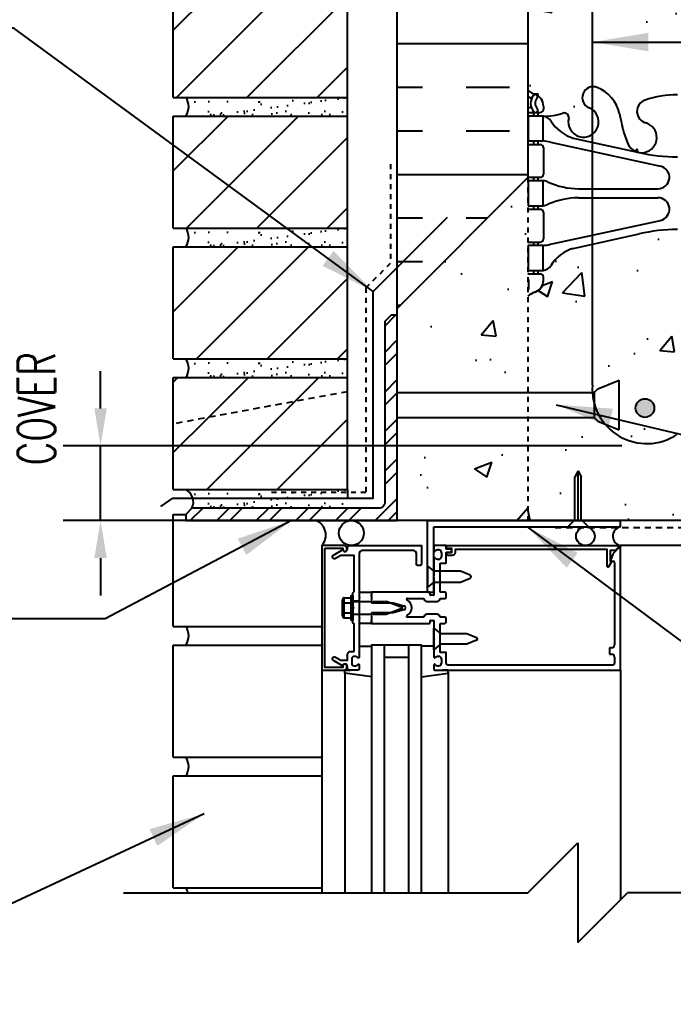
# Model space of a CAD drawing. Header units: inches. Extents: x -48.3 to 42.3, y 74.3 to 149.9.
# Drawn here: x 5.21 to 18.33, y 118.38 to 138.27 of the extents above; entities that cross this region are included whole.
import ezdxf

# ---------------------------------------------------------------- set-up
doc = ezdxf.new("R2010")
doc.units = ezdxf.units.IN
doc.header["$LTSCALE"] = 0.5
doc.header["$MEASUREMENT"] = 0
doc.linetypes.add('DASHED2', pattern=[0.375, 0.25, -0.125])
doc.linetypes.add('HIDDEN2', pattern=[0.1875, 0.125, -0.0625])
for name, color, linetype in [('HATCH', 12, 'Continuous'), ('Hidden2', 12, 'HIDDEN2'), ('LINE18', 9, 'Continuous'), ('line25', 2, 'Continuous'), ('LINE50', 5, 'Continuous'), ('LINE65', 3, 'Continuous'), ('LINE9', 9, 'Continuous'), ('TEXT', 4, 'Continuous'), ('Web_Edge', 9, 'Continuous')]:
    doc.layers.add(name, color=color, linetype=linetype)
doc.styles.add('DIM', font='romans.shx', dxfattribs={"width": 0.7})
doc.dimstyles.new('ext_12', dxfattribs={"dimscale": 12, "dimtxt": 0.09375, "dimasz": 0.09375, "dimexe": 0.09375, "dimexo": 0.0625, "dimgap": 0.0625, "dimtad": 1, "dimdec": 1, "dimzin": 2, "dimdsep": 46, "dimlunit": 4, "dimtxsty": 'DIM', "dimcen": 0.09, "dimdle": 0.09375, "dimclrt": 4, "dimadec": 0, "dimazin": 0, "dimtfac": 1, "dimtdec": 1, "dimtmove": 1, "dimatfit": 3, "dimfxl": 1, "dimfrac": 2, "dimtolj": 1, "dimtzin": 0, "dimarcsym": 0})
doc.dimstyles.new('ext_8', dxfattribs={"dimscale": 8, "dimtxt": 0.09375, "dimasz": 0.09375, "dimexe": 0.09375, "dimexo": 0.0625, "dimgap": 0.0625, "dimtad": 1, "dimdec": 6, "dimzin": 3, "dimdsep": 46, "dimlunit": 4, "dimtxsty": 'DIM', "dimcen": 0.09, "dimdle": 0.09375, "dimclrt": 4, "dimadec": 0, "dimazin": 0, "dimtfac": 1, "dimtdec": 6, "dimtmove": 2, "dimatfit": 3, "dimfxl": 1, "dimfrac": 2, "dimtolj": 1, "dimtzin": 0, "dimarcsym": 0})
pattern_1 = [(45, (-108.4953, -49.4303), (-0.707107, 0.707107), [])]

# ---------------------------------------------------------------- blocks, each defined once
blk = doc.blocks.new('*D1')
at = {"layer": 'Defpoints', "color": 0, "transparency": 16777216}
for p in [(6.83, 129.72), (17.802, 129.72), (15.416, 128.215)]:
    blk.add_point(p, dxfattribs=at)
at = {"layer": 'TEXT', "color": 0, "lineweight": -2, "transparency": 16777216}
for p, q in [((6.83, 130.47), (6.83, 131.22)), ((17.302, 129.72), (6.08, 129.72)), ((6.83, 128.215), (6.83, 129.72)), ((14.916, 128.215), (6.08, 128.215)), ((6.83, 127.465), (6.83, 126.715))]:
    blk.add_line(p, q, dxfattribs=at)
at = {"layer": 'TEXT', "color": 0, "transparency": 16777216}
for points in [[(6.705, 130.47), (6.955, 130.47), (6.83, 129.72)], [(6.705, 127.465), (6.955, 127.465), (6.83, 128.215)]]:
    blk.add_solid(points, dxfattribs=at)
at = {"layer": 'TEXT', "color": 4, "transparency": 16777216, "insert": (4.291, 130.465), "char_height": 0.75, "attachment_point": 5, "rotation": 90, "style": 'DIM'}
blk.add_mtext('\\A1;1 1/2" \\P (38mm)MIN. \\PCOVER', dxfattribs=at)

msp = doc.modelspace()

# ---------------------------------------------------------------- hatches: boundary and pattern name
at = {"layer": 'HATCH'}
h = msp.add_hatch(dxfattribs=at)
h.set_pattern_fill('AR-CONC', color=256, scale=0.5)
h.paths.add_polyline_path([(21.4161015, 147.9446424), (17.4161015, 147.9446424), (16.4161015, 148.9446424), (16.4161015, 146.9446424), (15.4161015, 147.9446424), (15.4161015, 145.1632784, 0.0824145898), (15.5594384, 145.084172, -0.3178372452), (15.7261051, 144.8484697), (15.7261051, 144.7809697, -0.4142135624), (15.6636051, 144.7184697), (15.6161051, 144.7184697), (15.6161051, 144.6484697), (15.7211051, 144.6484697, -0.1889729321), (15.8769742, 144.5536252, 0.1963228336), (16.3261051, 144.2073655), (17.6479607, 143.9168699, 0.0577946906), (18.4161015, 143.8277834, 0.0577946906), (19.1842423, 143.9168699), (20.5060978, 144.2073655, 0.1963228336), (20.9552288, 144.5536252, -0.1889729321), (21.1110978, 144.6484697), (21.2160978, 144.6484697), (21.2160978, 144.7184697), (21.1685978, 144.7184697, -0.4142135624), (21.1060978, 144.7809697), (21.1060978, 144.8484697, -0.3178372452), (21.2727645, 145.084172, 0.0824145898), (21.4161015, 145.1632784)])
h.paths.add_polyline_path([(21.4161015, 138.9446424), (21.4161015, 141.033661, 0.0643975703), (21.3060978, 141.0996205), (21.2160978, 141.0996205), (21.2160978, 141.1413465, -0.2490694202), (21.1060978, 141.3484697), (21.1060978, 141.4159697, -0.4142135624), (21.1685978, 141.4784697), (21.2160978, 141.4784697), (21.2160978, 141.5484697), (21.1110978, 141.5484697, 0.1004604156), (20.7173994, 141.4913069, -0.6014354321), (20.5978959, 141.5961903, 2.1820948247), (20.1878158, 141.3832808, -1), (20.0243872, 140.9747578, -0.2443795114), (19.5759793, 141.4955147, 0.0531565226), (19.4101399, 142.1095963, 0.2232530871), (19.2098121, 142.2744502), (19.1901937, 142.2787616, 0.9554715931), (19.0519098, 141.6852916, -0.7355925422), (19.0646946, 141.227245, -0.0827551475), (18.4161015, 141.119156, -0.0827551475), (17.7675083, 141.227245, -0.7355925422), (17.7802932, 141.6852916, 0.9554715931), (17.6420092, 142.2787616), (17.6223909, 142.2744502, 0.2232530871), (17.4220631, 142.1095963, 0.0531565226), (17.2562236, 141.4955147, -0.2443795114), (16.8078158, 140.9747578, -1), (16.6443872, 141.3832808, 2.1820948247), (16.234307, 141.5961903, -0.6014354321), (16.1148036, 141.4913069, 0.1004604156), (15.7211051, 141.5484697), (15.6161051, 141.5484697), (15.6161051, 141.4784697), (15.6636051, 141.4784697, -0.4142135624), (15.7261051, 141.4159697), (15.7261051, 141.3484697, -0.2490694202), (15.6161051, 141.1413465), (15.6161051, 141.0996205), (15.5261051, 141.0996205, 0.0643975703), (15.4161015, 141.033661), (15.4161015, 138.9446424), (15.4161015, 136.8556239, 0.0643975703), (15.5261051, 136.7896644), (15.6161051, 136.7896644), (15.6161051, 136.7479383, -0.2490694202), (15.7261051, 136.5408152), (15.7261051, 136.4733152, -0.4142135624), (15.6636051, 136.4108152), (15.6161051, 136.4108152), (15.6161051, 136.3408152), (15.7211051, 136.3408152, 0.1004604156), (16.1148036, 136.3979779, -0.6014354321), (16.234307, 136.2930946, 2.1820948247), (16.6443872, 136.506004, -1), (16.8078158, 136.9145271, -0.2443795114), (17.2562236, 136.3937702, 0.0531565226), (17.4220631, 135.7796886, 0.2232530871), (17.6223909, 135.6148347), (17.6420092, 135.6105233, 0.9554715931), (17.7802932, 136.2039933, -0.7355925422), (17.7675083, 136.6620398, -0.0827551475), (18.4161015, 136.7701289, -0.0827551475), (19.0646946, 136.6620398, -0.7355925422), (19.0519098, 136.2039933, 0.9554715931), (19.1901937, 135.6105233), (19.2098121, 135.6148347, 0.2232530871), (19.4101399, 135.7796886, 0.0531565226), (19.5759793, 136.3937702, -0.2443795114), (20.0243872, 136.9145271, -1), (20.1878158, 136.506004, 2.1820948247), (20.5978959, 136.2930946, -0.6014354321), (20.7173994, 136.3979779, 0.1004604156), (21.1110978, 136.3408152), (21.2160978, 136.3408152), (21.2160978, 136.4108152), (21.1685978, 136.4108152, -0.4142135624), (21.1060978, 136.4733152), (21.1060978, 136.5408152, -0.2490694202), (21.2160978, 136.7479383), (21.2160978, 136.7896644), (21.3060978, 136.7896644, 0.0643975703), (21.4161015, 136.8556239)])
h.paths.add_polyline_path([(21.4161015, 132.7260064, 0.0824145898), (21.2727645, 132.8051129, -0.3178372452), (21.1060978, 133.0408152), (21.1060978, 133.1083152, -0.4142135624), (21.1685978, 133.1708152), (21.2160978, 133.1708152), (21.2160978, 133.2408152), (21.1110978, 133.2408152, -0.1889729321), (20.9552288, 133.3356597, 0.1963228336), (20.5060978, 133.6819194), (19.1842423, 133.972415, 0.0577946906), (18.4161015, 134.0615014, 0.0577946906), (17.6479607, 133.972415), (16.3261051, 133.6819194, 0.1963228336), (15.8769742, 133.3356597, -0.1889729321), (15.7211051, 133.2408152), (15.6161051, 133.2408152), (15.6161051, 133.1708152), (15.6636051, 133.1708152, -0.4142135624), (15.7261051, 133.1083152), (15.7261051, 133.0408152, -0.3178372452), (15.5594384, 132.8051129, 0.0824145898), (15.4161015, 132.7260064), (15.4161015, 130.7863182), (16.7443334, 130.7863182), (16.8175567, 130.8595415), (17.2443334, 131.0363182), (17.2443334, 130.0363182), (16.8175567, 130.2130949), (16.7443334, 130.2863182), (15.4161015, 130.2863182), (15.4161015, 128.2148277), (16.3599563, 128.2148277), (16.3599563, 129.095319), (16.4224563, 129.2148277), (16.4849563, 129.095319), (16.4849563, 128.2148277), (17.275865, 128.2148277), (21.4161015, 128.2148277)])
h.paths.add_polyline_path([(20.9161015, 109.1041101), (21.0161015, 109.1041101), (21.0161015, 109.1341101, -0.4142135624), (21.0661015, 109.1841101), (21.1921884, 109.1841101), (21.2411015, 109.3341101, -0.6), (21.3411015, 109.3341101), (21.4161015, 109.1041101), (21.4161015, 109.8328432), (15.4161015, 109.8328432), (15.4161015, 109.1041101), (15.4911015, 109.3341101, -0.6), (15.5911015, 109.3341101), (15.6400145, 109.1841101), (15.7661015, 109.1841101, -0.4142135624), (15.8161015, 109.1341101), (15.8161015, 109.1041101), (15.9161015, 109.1041101), (15.9161015, 108.1760228), (18.3058095, 107.7493768, -0.321519557), (19.5188269, 106.490243, 0.0494191112), (19.5578124, 106.8827011, -0.3253062267), (20.0243872, 107.624867, -1), (20.1878158, 107.216344, 2.1272927511), (20.6004014, 106.9918533, -0.3113104134), (20.6569609, 107.1219972, 0.2589583705), (20.9161015, 107.5887956)])
h.paths.add_polyline_path([(23.4161015, 109.3328432), (22.1036015, 109.3328432), (22.1036015, 109.8328432), (21.4161015, 109.8328432), (21.4161015, 99.8328432), (21.9161015, 99.8328432), (23.4161015, 107.7614147)])
h.paths.add_polyline_path([(33.4627027, 108.8328432), (33.4627027, 109.8328432), (24.0411015, 109.8328432), (24.0411015, 105.8322339), (33.4627027, 105.8328432), (33.4627027, 106.8328432), (34.4627027, 107.8328432), (32.4627027, 107.8328432)])
h.paths.add_polyline_path([(18.3058095, 107.7493768), (15.9161015, 108.1760228), (15.9161015, 107.5887956, 0.2589583705), (16.175242, 107.1219972, -0.3113104134), (16.2318015, 106.9918533, 2.1272927511), (16.6443872, 107.216344, -1), (16.8078158, 107.624867, -0.3253062267), (17.2743905, 106.8827011, 0.1048804382), (17.4467863, 106.0708897, 1.4229132431), (17.7802932, 106.5379745, -0.7355925422), (17.7675083, 106.996021, -0.0827551475), (18.4161015, 107.1041101, -0.0827551475), (19.0646946, 106.996021, -0.7355925422), (19.0519098, 106.5379745, 1.4229132431), (19.3854166, 106.0708897, 0.0551753478), (19.5188269, 106.490243, 0.321519557)])
h.paths.add_polyline_path([(15.4161015, 107.7041101), (15.4161015, 108.2652902), (13.4161015, 108.6223598), (13.4161015, 107.7614147), (14.9161015, 99.8328432), (15.4161015, 99.8328432)])
h.paths.add_polyline_path([(12.2911015, 108.8232115), (11.2987702, 109.0003771, 0.8731750859), (10.5615828, 107.1349025), (12.2911015, 106.6714793)], flags=17)
h.paths.add_polyline_path([(12.2911015, 109.8328432), (10.2911015, 109.8328432), (8.2911015, 109.8328432), (8.2911015, 105.7624137), (8.2911015, 104.8328432, 0.0500646714), (8.3908596, 103.8390476), (12.2911015, 103.9673624), (12.2911015, 106.6714793), (10.5615828, 107.1349025, -0.8731750859), (11.2987702, 109.0003771), (12.2911015, 108.8232115)])
h.paths.add_polyline_path([(17.9129196, 105.5865717, -0.0530942443), (17.4623785, 105.7417155), (16.4500553, 106.2154828, 0.5490706968), (15.9161015, 105.8758378), (15.9161015, 105.3491101, 0.4142135624), (16.5411015, 104.7241101), (17.9261015, 104.7241101, 0.4135815905), (18.3011006, 105.0983008, 0.350118523)])
h.paths.add_polyline_path([(18.3011006, 104.1699194, 0.4135815912), (17.9261015, 104.5441101), (16.5411015, 104.5441101, 0.4142135624), (15.9161015, 103.9191101), (15.9161015, 103.3923824, 0.5490706968), (16.4500553, 103.0527375), (17.4623785, 103.5265047, -0.0530942443), (17.9129196, 103.6816486, 0.1829837551), (18.207655, 103.8779278, 0.1570718048)])
h.paths.add_polyline_path([(19.5344781, 104.5441101), (18.9061015, 104.5441101, 0.4135815919), (18.5311023, 104.1699194, 0.350118522), (18.9192833, 103.6816486, -0.0530942443), (19.3698244, 103.5265047), (19.5344781, 103.4494468)])
h.paths.add_polyline_path([(20.2911015, 104.5441101), (19.5344781, 104.5441101), (19.5344781, 103.4494468), (20.3821476, 103.0527375, 0.5490706968), (20.9161015, 103.3923824), (20.9161015, 103.9191101, 0.4142135624)])
h.paths.add_polyline_path([(20.9161015, 105.3491101), (20.9161015, 105.8758378, 0.5490706968), (20.3821476, 106.2154828), (19.5344781, 105.8187734), (19.5344781, 104.7241101), (20.2911015, 104.7241101, 0.4142135624)])
h.paths.add_polyline_path([(19.5344781, 105.8187734), (19.3698244, 105.7417155, -0.0530942443), (18.9192833, 105.5865717, 0.3501185225), (18.5311023, 105.0983008, 0.4135815912), (18.9061015, 104.7241101), (19.5344781, 104.7241101)])
h.paths.add_polyline_path([(18.4161015, 103.5398982, 0.1098692817), (17.4623785, 103.3277678), (16.204163, 102.7389229, 0.2910966595), (15.9161015, 102.286063), (15.9161015, 101.1451932), (16.0361015, 100.9451932), (16.0361015, 100.8328432), (16.0361015, 100.7204932), (15.9161015, 100.5204932), (15.9161015, 99.3796235, 0.2910966595), (16.204163, 98.9267636), (17.4623785, 98.3379187, 0.1098692817), (18.4161015, 98.1257883, 0.1098692817), (19.3698244, 98.3379187), (20.6280399, 98.9267636, 0.2910966595), (20.9161015, 99.3796235), (20.9161015, 100.5204932), (20.7961015, 100.7204932), (20.7961015, 100.8328432), (20.7961015, 100.9451932), (20.9161015, 101.1451932), (20.9161015, 102.286063, 0.2910966595), (20.6280399, 102.7389229), (19.3698244, 103.3277678, 0.0933692721), (18.5629761, 103.5350993, 0.0163324644)])
h.paths.add_polyline_path([(17.9129196, 97.9840379, -0.0530942443), (17.4623785, 98.1391818), (16.4500553, 98.612949, 0.5490706968), (15.9161015, 98.2733041), (15.9161015, 97.7465764, 0.4142135624), (16.5411015, 97.1215764), (17.9261015, 97.1215764, 0.4135815908), (18.3011006, 97.495767, 0.3501185227)])
h.paths.add_polyline_path([(18.3011006, 96.5673857, 0.4135815904), (17.9261015, 96.9415764), (16.5411015, 96.9415764, 0.4142135624), (15.9161015, 96.3165764), (15.9161015, 95.7898486, 0.5490706968), (16.4500553, 95.4502037), (17.4623785, 95.923971, -0.0530942443), (17.9129196, 96.0791148, 0.3501185231)])
h.paths.add_polyline_path([(20.2911015, 96.9415764), (18.9061015, 96.9415764, 0.4135815891), (18.5311023, 96.5673857, 0.350118524), (18.9192833, 96.0791148, -0.0530942443), (19.3698244, 95.923971), (20.3821476, 95.4502037, 0.5490706968), (20.9161015, 95.7898486), (20.9161015, 96.3165764, 0.4142135624)])
h.paths.add_polyline_path([(20.9161015, 97.7465764), (20.9161015, 98.2733041, 0.5490706968), (20.3821476, 98.612949), (19.3698244, 98.1391818, -0.0530942443), (18.9192833, 97.9840379, 0.3501185232), (18.5311023, 97.495767, 0.4135815902), (18.9061015, 97.1215764), (20.2911015, 97.1215764, 0.4142135624)])
h.paths.add_polyline_path([(20.9161015, 94.0768908, 0.2589583705), (20.6569609, 94.5436893, -0.3113104134), (20.6004014, 94.6738332, 2.1272927511), (20.1878158, 94.4493425, -1), (20.0243872, 94.0408195, -0.3253062267), (19.5578124, 94.7829854, 0.1048804382), (19.3854166, 95.5947968, 1.4229132431), (19.0519098, 95.127712, -0.7355925422), (19.0646946, 94.6696654, -0.0827551475), (18.4161015, 94.5615764, -0.0827551475), (17.7675083, 94.6696654, -0.7355925422), (17.7802932, 95.127712, 1.4229132431), (17.4467863, 95.5947968, 0.1048804382), (17.2743905, 94.7829854, -0.3253062267), (16.8078158, 94.0408195, -1), (16.6443872, 94.4493425, 2.1272927511), (16.2318015, 94.6738332, -0.3113104134), (16.175242, 94.5436893, 0.2589583705), (15.9161015, 94.0768908), (15.9161015, 92.5615764), (15.8161015, 92.5615764), (15.8161015, 92.5315764, -0.4142135624), (15.7661015, 92.4815764), (15.6400145, 92.4815764), (15.5911015, 92.3315764, -0.6), (15.4911015, 92.3315764), (15.4161015, 92.5615764), (15.4161015, 89.7438247, 0.0643975703), (15.5261051, 89.6778652), (15.6161051, 89.6778652), (15.6161051, 89.6361391, -0.2490694202), (15.7261051, 89.429016), (15.7261051, 89.361516, -0.4142135624), (15.6636051, 89.299016), (15.6161051, 89.299016), (15.6161051, 89.229016), (15.7211051, 89.229016, 0.1004604156), (16.1148036, 89.2861787, -0.6014354321), (16.234307, 89.1812954, 2.1820948247), (16.6443872, 89.3942048, -1), (16.8078158, 89.8027279, -0.2443795114), (17.2562236, 89.281971, 0.0531565226), (17.4220631, 88.6678894, 0.2232530871), (17.6223909, 88.5030355), (17.6420092, 88.4987241, 0.9554715931), (17.7802932, 89.0921941, -0.7355925422), (17.7675083, 89.5502406, -0.0827551475), (18.4161015, 89.6583297, -0.0827551475), (19.0646946, 89.5502406, -0.7355925422), (19.0519098, 89.0921941, 0.9554715931), (19.1901937, 88.4987241), (19.2098121, 88.5030355, 0.2232530871), (19.4101399, 88.6678894, 0.0531565226), (19.5759793, 89.281971, -0.2443795114), (20.0243872, 89.8027279, -1), (20.1878158, 89.3942048, 2.1820948247), (20.5978959, 89.1812954, -0.6014354323), (20.7173994, 89.2861787, 0.1004604156), (21.1110978, 89.229016), (21.2160978, 89.229016), (21.2160978, 89.299016), (21.1685978, 89.299016, -0.4142135624), (21.1060978, 89.361516), (21.1060978, 89.429016, -0.2490694202), (21.2160978, 89.6361391), (21.2160978, 89.6778652), (21.3060978, 89.6778652, 0.0643975703), (21.4161015, 89.7438247), (21.4161015, 92.5615764), (21.3411015, 92.3315764, -0.6), (21.2411015, 92.3315764), (21.1921884, 92.4815764), (21.0661015, 92.4815764, -0.4142135624), (21.0161015, 92.5315764), (21.0161015, 92.5615764), (20.9161015, 92.5615764)])
h.paths.add_polyline_path([(20.5060978, 86.5701202), (19.1842423, 86.8606158, 0.0577946906), (18.4161015, 86.9497023, 0.0577946906), (17.6479607, 86.8606158), (16.3261051, 86.5701202, 0.1963228336), (15.8769742, 86.2238605, -0.1889729321), (15.7211051, 86.129016), (15.6161051, 86.129016), (15.6161051, 86.059016), (15.6636051, 86.059016, -0.4142135624), (15.7261051, 85.996516), (15.7261051, 85.929016, -0.3178372452), (15.5594384, 85.6933137, 0.0824145898), (15.4161015, 85.6142073), (15.4161015, 84.0877083), (17.4473515, 84.0877083), (18.4473515, 83.0877083), (18.4473515, 85.0877083), (19.4473515, 84.0877083), (21.4161015, 84.0877083), (21.4161015, 85.6142073, 0.0824145898), (21.2727645, 85.6933137, -0.3178372452), (21.1060978, 85.929016), (21.1060978, 85.996516, -0.4142135624), (21.1685978, 86.059016), (21.2160978, 86.059016), (21.2160978, 86.129016), (21.1110978, 86.129016, -0.1889729321), (20.9552288, 86.2238605, 0.1963228336)])
h = msp.add_hatch(dxfattribs=at)
h.set_pattern_fill('INSUL', color=256, scale=7, style=0)
h.set_pattern_definition([(0, (-2686.079, -308.4563), (0, 2.625), []), (0, (-2686.079, -307.5813), (0, 2.625), [0.875, -0.875]), (0, (-2686.079, -306.7063), (0, 2.625), [0.875, -0.875])])
h.paths.add_polyline_path([(24.0411015, 138.9446424), (23.6036015, 138.9446424), (23.6036015, 139.4446424), (22.1036015, 139.4446424), (22.1036015, 138.9446424), (21.6661015, 138.9446424), (21.4161015, 138.9446424), (21.4161015, 128.2148277), (24.0411015, 128.2148277)])
h.paths.add_polyline_path([(12.7911015, 132.4738182), (15.4161015, 135.1038218), (15.4161015, 138.9446424), (14.7286015, 138.9446424), (14.7286015, 139.4446424), (13.2286015, 139.4446424), (13.2286015, 138.9446424), (12.7911015, 138.9446424)])
h = msp.add_hatch(dxfattribs=at)
h.set_pattern_fill('ANSI31', color=256, scale=8, style=0)
h.set_pattern_definition(pattern_1)
h.paths.add_polyline_path([(11.7911015, 136.7148277), (11.7911015, 138.9648277), (8.2911015, 138.9648277), (8.2911015, 136.7148277)])
h = msp.add_hatch(dxfattribs=at)
h.set_pattern_fill('AR-SAND', color=256, scale=0.25, style=0)
h.set_pattern_definition([(37.5, (-108.4953, -44.1803), (-0.01574834, 0.48170594), [0, -0.38, 0, -0.425, 0, -0.40625]), (7.5, (-108.4953, -44.1803), (0.4424442, 0.7055365), [0, -0.205, 0, -0.3425, 0, -0.13125]), (327.5, (-108.8028, -44.1803), (0.7785355, 0.0014148), [0, -0.125, 0, -0.45, 0, -0.5875]), (317.5, (-108.8028, -44.1803), (0.7515317, 0.2194189), [0, -0.0625, 0, -0.295, 0, -0.3375])])
h.paths.add_polyline_path([(11.7911015, 136.7148277), (8.5411015, 136.7148277, -0.3182332765), (8.5411015, 136.3398277), (11.7911015, 136.3398277)])
h = msp.add_hatch(dxfattribs=at)
h.set_pattern_fill('ANSI31', color=256, scale=8, style=0)
h.set_pattern_definition(pattern_1)
h.paths.add_polyline_path([(11.7911015, 134.0898277), (11.7911015, 136.3398277), (8.2911015, 136.3398277), (8.2911015, 134.0898277)])
h = msp.add_hatch(dxfattribs=at)
h.set_pattern_fill('AR-CONC', color=256, scale=0.5)
h.paths.add_polyline_path([(15.4161015, 135.1038218), (12.7911015, 132.4738182), (12.7911015, 130.7863182), (15.4161015, 130.7863182)])
h.paths.add_polyline_path([(15.4161015, 130.2863182), (12.7911015, 130.2863182), (12.7911015, 128.2148277), (15.4161015, 128.2148277)])
h = msp.add_hatch(dxfattribs=at)
h.set_pattern_fill('AR-SAND', color=256, scale=0.25, style=0)
h.set_pattern_definition([(37.5, (-108.4953, -46.8053), (-0.01574834, 0.48170594), [0, -0.38, 0, -0.425, 0, -0.40625]), (7.5, (-108.4953, -46.8053), (0.4424442, 0.7055365), [0, -0.205, 0, -0.3425, 0, -0.13125]), (327.5, (-108.8028, -46.8053), (0.7785355, 0.0014148), [0, -0.125, 0, -0.45, 0, -0.5875]), (317.5, (-108.8028, -46.8053), (0.7515317, 0.2194189), [0, -0.0625, 0, -0.295, 0, -0.3375])])
h.paths.add_polyline_path([(11.7911015, 134.0898277), (8.5411015, 134.0898277, -0.3182332765), (8.5411015, 133.7148277), (11.7911015, 133.7148277)])
h = msp.add_hatch(dxfattribs=at)
h.set_pattern_fill('ANSI31', color=256, scale=8, style=0)
h.set_pattern_definition(pattern_1)
h.paths.add_polyline_path([(8.2911015, 131.4648277), (11.7911015, 131.4648277), (11.7911015, 133.7148277), (8.2911015, 133.7148277)])
h = msp.add_hatch(dxfattribs=at)
h.set_pattern_fill('ANSI32', color=256, scale=1.5, style=0)
h.set_pattern_definition([(45, (98.1506, -26.2187), (-0.3977476, 0.3977476), []), (45, (98.41576, -26.2187), (-0.3977476, 0.3977476), [])])
h.paths.add_polyline_path([(12.7911015, 132.3398277), (12.6661015, 132.3398277), (12.5411015, 132.2148277), (12.5411015, 128.5898277, -0.4142135624), (12.4161015, 128.4648277), (8.6661015, 128.4648277), (8.5411015, 128.3398277), (8.5411015, 128.2148277), (12.7911015, 128.2148277)])
h = msp.add_hatch(dxfattribs=at)
h.set_pattern_fill('AR-SAND', color=256, scale=0.25, style=0)
h.set_pattern_definition([(37.5, (-108.4953, -49.4303), (-0.01574834, 0.48170594), [0, -0.38, 0, -0.425, 0, -0.40625]), (7.5, (-108.4953, -49.4303), (0.4424442, 0.7055365), [0, -0.205, 0, -0.3425, 0, -0.13125]), (327.5, (-108.8028, -49.4303), (0.7785355, 0.0014148), [0, -0.125, 0, -0.45, 0, -0.5875]), (317.5, (-108.8028, -49.4303), (0.7515317, 0.2194189), [0, -0.0625, 0, -0.295, 0, -0.3375])])
h.paths.add_polyline_path([(11.7911015, 131.0898277), (11.7911015, 131.4648277), (8.5411015, 131.4648277, -0.3182332765), (8.5411015, 131.0898277)])
h = msp.add_hatch(dxfattribs=at)
h.set_pattern_fill('ANSI31', color=256, scale=8, style=0)
h.set_pattern_definition(pattern_1)
h.paths.add_polyline_path([(8.2911015, 130.1576708), (11.7911015, 130.8054622), (11.7911015, 131.0898277), (8.2911015, 131.0898277)])
h = msp.add_hatch(dxfattribs=at)
h.set_pattern_fill('ANSI31', color=256, scale=8, style=0)
h.set_pattern_definition(pattern_1)
h.paths.add_polyline_path([(8.2911015, 130.1576708), (8.2911015, 128.8398277), (11.7911015, 128.8398277), (11.7911015, 130.8054622)])
h = msp.add_hatch(dxfattribs=at)
h.set_pattern_fill('AR-SAND', color=256, scale=0.25, style=0)
h.set_pattern_definition([(37.5, (-108.4953, -52.0553), (-0.01574834, 0.48170594), [0, -0.38, 0, -0.425, 0, -0.40625]), (7.5, (-108.4953, -52.0553), (0.4424442, 0.7055365), [0, -0.205, 0, -0.3425, 0, -0.13125]), (327.5, (-108.8028, -52.0553), (0.7785355, 0.0014148), [0, -0.125, 0, -0.45, 0, -0.5875]), (317.5, (-108.8028, -52.0553), (0.7515317, 0.2194189), [0, -0.0625, 0, -0.295, 0, -0.3375])])
h.paths.add_polyline_path([(11.7911015, 128.8398277), (8.5411015, 128.8398277, -0.3182332765), (8.5411015, 128.4648277), (11.7911015, 128.4648277)])
at = {"layer": 'LINE65'}
msp.add_hatch(color=256, dxfattribs=at).paths.add_polyline_path([(17.9527927, 130.4765136, 1), (17.5777927, 130.4765136, 1)])

# ---------------------------------------------------------------- linework, layer by layer
at = {"layer": 'HATCH', "linetype": 'HIDDEN2'}
msp.add_line((15.4161015, 135.1038218), (15.4161015, 128.2148277), dxfattribs=at)
at = {"layer": 'HATCH'}
for p, q in [((16.4224563, 128.2148277), (16.4224563, 129.2148277)), ((12.525865, 125.7148277), (12.525865, 120.7425855)), ((13.025865, 120.7425855), (13.025865, 125.7148277)), ((12.0261101, 125.694442), (12.2761101, 125.694442)), ((13.52562, 125.694442), (13.27562, 125.694442)), ((13.025865, 125.4648277), (12.525865, 125.4648277)), ((11.275865, 125.2148277), (11.275865, 120.7425855)), ((11.7361101, 125.154442), (11.7361101, 125.214442)), ((11.7361101, 125.214442), (11.851741, 125.214442)), ((11.7361101, 125.1718073), (11.7361101, 120.7425855)), ((12.2761101, 125.0779066), (11.7361101, 125.154442)), ((13.27562, 125.0779066), (13.81562, 125.154442)), ((13.81562, 125.154442), (13.81562, 125.214442)), ((13.81562, 125.1718073), (13.81562, 120.7425855)), ((17.275865, 125.2148277), (17.275865, 120.602349))]:
    msp.add_line(p, q, dxfattribs=at)
at = {"layer": 'HATCH', "color": 6, "linetype": 'DASHED2'}
msp.add_lwpolyline([(24.1852476, 134.0880902), (24.1852476, 128.0695527), (15.8899104, 128.0695527)], dxfattribs=at)
at = {"layer": 'HATCH'}
for centre, radius in [((11.8689572, 127.9648277), 0.25), ((16.569365, 127.9025955), 0.1872321)]:
    msp.add_circle(centre, radius, dxfattribs=at)
for centre, radius, start, end in [((11.0378847, 127.9249573), 0.317473, 318.55645567, 65.93104434), ((17.3139958, 127.9050123), 0.1934442, 107.17760034, 258.63169701), ((8.2763406, 125.9023277), 0.3244296, 324.69439705, 35.30560295), ((8.2763406, 123.2773277), 0.3244296, 324.69439705, 35.30560295), ((8.2763406, 120.6523277), 0.3244296, 16.15307667, 35.30560295)]:
    msp.add_arc(centre, radius, start, end, dxfattribs=at)
at = {"layer": 'Hidden2'}
for p, q in [((12.6552656, 135.3744715), (12.6552656, 133.3860248)), ((12.1612259, 132.8919851), (12.6552656, 133.3860248)), ((12.1612259, 132.8919851), (12.1612259, 128.7778327)), ((12.1612259, 128.7778327), (10.1612259, 128.7778327))]:
    msp.add_line(p, q, dxfattribs=at)
at = {"layer": 'LINE18'}
for p, q in [((16.8175567, 130.8595415), (17.2443334, 131.0363182)), ((17.2443334, 130.0363182), (17.2443334, 131.0363182)), ((17.2443334, 131.0363182), (17.2443334, 131.0363182)), ((12.7911015, 130.7863182), (16.7443334, 130.7863182)), ((16.7443334, 130.7863182), (16.8175567, 130.8595415)), ((16.7443334, 130.7863182), (16.7443334, 130.2863182)), ((12.7911015, 130.2863182), (16.7443334, 130.2863182)), ((16.7443334, 130.2863182), (16.8175567, 130.2130949)), ((16.8175567, 130.2130949), (17.2443334, 130.0363182)), ((16.4224563, 129.2148277), (16.3599563, 129.095319)), ((16.3599563, 128.2148277), (16.3599563, 129.095319)), ((16.4224563, 129.2148277), (16.4849563, 129.095319)), ((16.4849563, 128.2148277), (16.4849563, 129.095319)), ((11.7911015, 128.8398277), (11.7911015, 128.6691834)), ((16.3412382, 128.2148277), (16.2162382, 128.0898277)), ((16.5036745, 128.2148277), (16.6286745, 128.0898277))]:
    msp.add_line(p, q, dxfattribs=at)
at = {"layer": 'line25'}
for p, q in [((8.2911015, 136.7148277), (8.2911015, 138.9648277)), ((11.7911015, 128.8398277), (11.7911015, 138.9648277)), ((15.4161015, 138.9446424), (15.4161015, 135.1038218)), ((8.2911015, 136.7148277), (11.7911015, 136.7148277)), ((8.2911015, 136.3398277), (11.7911015, 136.3398277)), ((8.2911015, 134.0898277), (8.2911015, 136.3398277)), ((12.7911015, 132.4738182), (15.4161015, 135.1038218)), ((8.2911015, 134.0898277), (11.7911015, 134.0898277)), ((8.2911015, 133.7148277), (11.7911015, 133.7148277)), ((8.2911015, 131.4648277), (8.2911015, 133.7148277)), ((8.2911015, 131.4648277), (11.7911015, 131.4648277)), ((8.2911015, 128.8398277), (8.2911015, 131.0898277)), ((8.2911015, 131.0898277), (11.7911015, 131.0898277)), ((8.2911015, 128.8398277), (11.7911015, 128.8398277))]:
    msp.add_line(p, q, dxfattribs=at)
at = {"layer": 'line25', "color": 12}
for p, q in [((8.2911015, 126.0898277), (8.2911015, 128.3398277)), ((8.2911015, 128.3398277), (8.5411015, 128.3398277)), ((8.2911015, 126.0898277), (11.27599, 126.0898277)), ((8.2911015, 123.4648277), (8.2911015, 125.7148277)), ((8.2911015, 125.7148277), (11.27599, 125.7148277)), ((8.2911015, 123.4648277), (11.27599, 123.4648277)), ((8.2911015, 120.8398277), (8.2911015, 123.0898277)), ((8.2911015, 123.0898277), (11.27599, 123.0898277)), ((8.2911015, 120.8398277), (11.27599, 120.8398277))]:
    msp.add_line(p, q, dxfattribs=at)
at = {"layer": 'LINE50'}
for p, q in [((12.7911015, 128.2148277), (12.7911015, 137.2148277)), ((15.4161015, 128.2148277), (12.7911015, 128.2148277)), ((24.0411015, 128.2148277), (15.4161015, 128.2148277))]:
    msp.add_line(p, q, dxfattribs=at)
msp.add_lwpolyline([(12.7911015, 128.2148277), (12.7911015, 138.9446424), (13.2286015, 138.9446424), (13.2286015, 139.4446424), (14.7286015, 139.4446424), (14.7286015, 138.9446424), (15.1661015, 138.9446424), (15.4161015, 138.9446424)], dxfattribs=at)
at = {"layer": 'LINE65'}
msp.add_line((16.7099705, 130.9351233), (16.7099705, 144.7185923), dxfattribs=at)
msp.add_circle((17.7652927, 130.4765136), 0.1875, dxfattribs=at)
msp.add_arc((17.802299, 130.8569541), 1.0951219, 175.90677852, 303.63036406, dxfattribs=at)
at = {"layer": 'LINE9', "linetype": 'DASHED2'}
msp.add_line((11.7911015, 130.8054622), (8.2911015, 130.1576708), dxfattribs=at)
at = {"layer": 'LINE9'}
for p, q in [((13.400865, 128.2148277), (17.275865, 128.2148277)), ((13.400865, 126.7778277), (13.400865, 128.2148277)), ((17.275865, 128.0898277), (17.275865, 128.2148277)), ((13.525865, 126.7778277), (13.525865, 128.0898277)), ((13.525865, 128.0898277), (17.275865, 128.0898277)), ((13.755865, 127.7148277), (13.545865, 127.7148277)), ((13.755865, 127.7148277), (17.275865, 127.7148277)), ((24.5411015, 127.7148277), (17.2695459, 127.7148277)), ((17.275865, 127.7148277), (17.275865, 127.6958277)), ((17.275865, 127.7148277), (17.275865, 127.6958277)), ((13.525865, 127.6948277), (13.525865, 127.6128277)), ((13.6153567, 127.6288277), (13.625865, 127.6288277)), ((13.675865, 127.5788277), (13.675865, 127.4908277)), ((13.775865, 127.6448277), (13.775865, 127.6948277)), ((13.856865, 127.6448277), (13.775865, 127.6448277)), ((13.775865, 127.3798277), (13.775865, 127.5848277)), ((13.775865, 127.5848277), (13.856865, 127.5848277)), ((17.1249866, 127.5570202), (17.068865, 127.4028277)), ((17.258794, 127.6908277), (17.1249866, 127.5570202)), ((17.275865, 125.2148277), (17.275865, 127.6837566)), ((13.525865, 127.4568277), (13.525865, 127.1048277)), ((13.625865, 127.4408277), (13.6153567, 127.4408277)), ((13.650865, 126.7778277), (13.650865, 127.3598277)), ((13.650865, 127.3598277), (13.755865, 127.3598277)), ((17.068865, 127.4028277), (17.120865, 127.4028277)), ((17.150865, 127.3728277), (17.150865, 125.7198277)), ((13.525865, 127.0748277), (13.525865, 126.7278277)), ((11.860865, 126.7148277), (11.860865, 126.2148277)), ((11.860865, 126.7148277), (11.900865, 126.7148277)), ((11.900865, 126.7148277), (11.900865, 126.2148277)), ((12.025865, 126.7778277), (12.275865, 126.7778277)), ((12.025865, 126.7778277), (12.025865, 126.7153277)), ((12.275865, 126.7378277), (12.260865, 126.7228277)), ((12.260865, 126.7228277), (12.275865, 126.7078277)), ((13.439865, 126.7778277), (12.275865, 126.7778277)), ((12.275865, 126.7778277), (12.275865, 126.7378277)), ((12.275865, 126.7778277), (12.275865, 126.7153277)), ((12.275865, 126.7078277), (12.275865, 126.6348277)), ((13.400865, 126.7778277), (13.525865, 126.7778277)), ((13.449865, 126.7278277), (13.449865, 126.7678277)), ((13.515865, 126.7178277), (13.459865, 126.7178277)), ((13.745865, 126.7778277), (13.650865, 126.7778277)), ((13.775865, 126.6828277), (13.775865, 126.7478277)), ((11.68626, 126.6170077), (11.68626, 126.3126327)), ((11.698555, 126.6514177), (11.71726, 126.6514177)), ((11.71726, 126.6514177), (11.71726, 126.2782277)), ((11.721185, 126.6677377), (11.860865, 126.6677377)), ((11.721185, 126.5662827), (11.860865, 126.5662827)), ((12.025865, 126.5978277), (11.900865, 126.5978277)), ((11.900865, 126.5902077), (12.565865, 126.5902077)), ((12.275865, 126.6348277), (12.260865, 126.6198277)), ((12.260865, 126.6198277), (12.275865, 126.6048277)), ((12.275865, 126.6048277), (12.275865, 126.5648277)), ((12.275865, 126.5648277), (12.705865, 126.5648277)), ((12.900865, 126.4648277), (12.565865, 126.5902077)), ((12.705865, 126.5648277), (12.9239772, 126.5063847)), ((12.9972451, 126.6528277), (13.324865, 126.6528277)), ((13.384865, 126.5928277), (13.590865, 126.5928277)), ((13.650865, 126.6528277), (13.745865, 126.6528277)), ((11.721185, 126.3633627), (11.860865, 126.3633627)), ((11.900865, 126.3394377), (12.565865, 126.3394377)), ((12.025865, 126.3318277), (11.900865, 126.3318277)), ((12.275865, 126.3248277), (12.260865, 126.3098277)), ((12.260865, 126.3098277), (12.275865, 126.2948277)), ((12.705865, 126.3648277), (12.275865, 126.3648277)), ((12.275865, 126.3648277), (12.275865, 126.3248277)), ((12.565865, 126.3394377), (12.900865, 126.4648277)), ((12.9239772, 126.4232706), (12.705865, 126.3648277)), ((13.590865, 126.3368277), (13.384865, 126.3368277)), ((11.698555, 126.2782277), (11.71726, 126.2782277)), ((11.721185, 126.2619077), (11.860865, 126.2619077)), ((11.860865, 126.2148277), (11.900865, 126.2148277)), ((12.025865, 126.2143277), (12.025865, 126.1518277)), ((12.275865, 126.1518277), (12.025865, 126.1518277)), ((12.275865, 126.2218277), (12.260865, 126.2068277)), ((12.260865, 126.2068277), (12.275865, 126.1918277)), ((12.275865, 126.2948277), (12.275865, 126.2218277)), ((12.275865, 126.2143277), (12.275865, 126.1518277)), ((12.275865, 126.1918277), (12.275865, 126.1518277)), ((12.275865, 126.1518277), (13.439865, 126.1518277)), ((13.324865, 126.2768277), (12.9972451, 126.2768277)), ((13.449865, 126.1618277), (13.449865, 126.2018277)), ((13.459865, 126.2118277), (13.515865, 126.2118277)), ((13.525865, 126.2018277), (13.525865, 125.8548277)), ((13.745865, 126.2768277), (13.650865, 126.2768277)), ((13.650865, 125.5698277), (13.650865, 126.1518277)), ((13.650865, 126.1518277), (13.745865, 126.1518277)), ((13.775865, 126.1818277), (13.775865, 126.2468277)), ((13.525865, 125.6208277), (13.525865, 126.0588277)), ((13.525865, 126.0588277), (13.657865, 125.9478277)), ((13.657865, 125.9478277), (14.1885238, 125.9478277)), ((14.1885238, 125.9478277), (14.3823455, 125.867544)), ((13.525865, 125.8548277), (13.540865, 125.8398277)), ((13.540865, 125.8398277), (13.525865, 125.8248277)), ((13.525865, 125.8248277), (13.525865, 125.4728277)), ((13.657865, 125.7318277), (13.525865, 125.6208277)), ((14.1885238, 125.7318277), (13.657865, 125.7318277)), ((14.3823455, 125.8121113), (14.1885238, 125.7318277)), ((13.755865, 125.5698277), (13.650865, 125.5698277)), ((13.775865, 125.3448277), (13.775865, 125.5498277)), ((17.090865, 125.6598277), (17.055865, 125.6598277)), ((17.055865, 125.6598277), (17.055865, 125.5348277)), ((17.055865, 125.5348277), (17.090865, 125.5348277)), ((13.525865, 125.3168277), (13.525865, 125.2348277)), ((13.6153567, 125.4888277), (13.625865, 125.4888277)), ((13.675865, 125.4388277), (13.675865, 125.3508277)), ((17.120865, 125.3148277), (13.805865, 125.3148277)), ((17.150865, 125.4748277), (17.150865, 125.3448277)), ((13.545865, 125.2148277), (17.275865, 125.2148277)), ((13.625865, 125.3008277), (13.6153567, 125.3008277)), ((13.81562, 125.214442), (13.6999891, 125.214442)), ((15.4161015, 120.7425855), (16.4161015, 121.7425855)), ((16.4161015, 121.7425855), (16.4161015, 119.7425855)), ((7.2911015, 120.7425855), (15.4161015, 120.7425855)), ((16.4161015, 119.7425855), (17.4161015, 120.7425855)), ((25.5411015, 120.7425855), (17.4161015, 120.7425855))]:
    msp.add_line(p, q, dxfattribs=at)
for points in [[(8.0411407, 128.5015955), (8.2841116, 128.6691834), (12.3081279, 128.6691834), (12.3081279, 132.8191834), (13.7996147, 134.3106702)], [(13.275865, 120.7425855), (13.275865, 125.7148277), (12.275865, 125.7148277), (12.275865, 120.7425855)]]:
    msp.add_lwpolyline(points, dxfattribs=at)
at = {"layer": 'LINE9', "color": 9}
msp.add_lwpolyline([(12.7911015, 132.3398277), (12.6661015, 132.3398277), (12.5411015, 132.2148277), (12.5411015, 128.5898277, -0.4142135624), (12.4161015, 128.4648277), (8.6661015, 128.4648277), (8.5411015, 128.3398277), (8.5411015, 128.2148277), (12.7911015, 128.2148277)], format="xyb", close=True, dxfattribs=at)
at = {"layer": 'LINE9'}
for points in [[(11.335865, 127.6648277), (11.699865, 127.6648277), (11.699865, 127.6348277, 1), (11.779865, 127.6348277), (11.779865, 127.6548277, 0.4142135624), (11.719865, 127.7148277), (11.275865, 127.7148277), (11.275865, 125.2148277), (11.719865, 125.2148277, 0.4142135624), (11.779865, 125.2748277), (11.779865, 125.2948277, 1), (11.699865, 125.2948277), (11.699865, 125.2648277), (11.335865, 125.2648277)], [(11.925865, 125.5888277), (11.925865, 126.1398277), (11.900865, 126.1648277), (11.900865, 126.4498277), (11.915865, 126.4648277), (11.900865, 126.4798277), (11.900865, 126.7648277), (11.925865, 126.7898277), (11.925865, 127.5148277), (11.6550404, 127.5148277), (11.549865, 127.4541047, -1), (11.509865, 127.5233867), (11.6924942, 127.6288277, 0.8490904587), (11.789865, 127.6448277), (11.789865, 127.6848277, -0.4142135624), (11.819865, 127.7148277), (13.275865, 127.7148277), (13.275865, 127.3448277, -0.4142135624), (13.245865, 127.3148277), (13.205865, 127.3148277, -0.4142135624), (13.175865, 127.3448277), (13.175865, 127.5548277, 0.4142135624), (13.115865, 127.6148277), (12.085865, 127.6148277, 0.4142135624), (12.025865, 127.5548277), (12.025865, 126.6898277), (12.040865, 126.6748277), (12.025865, 126.6598277), (12.025865, 126.2698277), (12.040865, 126.2548277), (12.025865, 126.2398277), (12.025865, 125.4728277, -0.6693764951), (12.0002234, 125.4622562, 0.1997729274), (11.9363734, 125.4888277), (11.925865, 125.4888277, 0.4142135624), (11.875865, 125.4388277), (11.875865, 125.3508277, 0.4142135624), (11.925865, 125.3008277), (11.9363734, 125.3008277, 0.1997729274), (12.0002234, 125.3273991, -0.6693764951), (12.025865, 125.3168277), (12.025865, 125.2348277, -0.4142135624), (12.005865, 125.2148277), (11.819865, 125.2148277, -0.4142135624), (11.789865, 125.2448277), (11.789865, 125.2848277, 0.8490904587), (11.6924942, 125.3008277), (11.509865, 125.4062686, -1), (11.549865, 125.4755507), (11.6550404, 125.4148277), (11.789865, 125.4148277), (11.789865, 125.5288277, -0.4142135624), (11.849865, 125.5888277)], [(13.801865, 127.6548277, -0.4142135624), (13.781865, 127.6748277), (13.781865, 127.7148277), (17.256865, 127.7148277, -0.6681786379), (17.2604006, 127.7062921), (17.1689361, 127.6148277), (17.068865, 127.6148277), (17.068865, 127.4028277), (17.100865, 127.4028277), (17.0347407, 127.2882969, -0.767326988), (17.006865, 127.2957662), (17.006865, 127.6348277), (13.951865, 127.6348277), (13.951865, 127.5748277, -0.4142135624), (13.891865, 127.5148277), (13.811865, 127.5148277, -1), (13.811865, 127.5748277), (13.886865, 127.5748277), (13.886865, 127.6548277)], [(13.532865, 127.1978277), (13.400865, 127.3088277), (13.400865, 126.8708277), (13.532865, 126.9818277), (14.0635238, 126.9818277), (14.2573455, 127.0621113, 0.6681786379), (14.2573455, 127.117544), (14.0635238, 127.1978277)]]:
    msp.add_lwpolyline(points, format="xyb", close=True, dxfattribs=at)
for centre, radius, start, end in [((8.2763406, 136.5273277), 0.3244296, 324.69439705, 35.30560295), ((8.2763406, 133.9023277), 0.3244296, 324.69439705, 35.30560295), ((8.2763406, 131.2773277), 0.3244296, 324.69439705, 35.30560295), ((8.4111382, 128.5881732), 0.2832321, 334.18333417, 62.68656348), ((13.545865, 127.6948277), 0.02, 90, 180), ((13.755865, 127.6948277), 0.02, 0, 90), ((13.540865, 127.6128277), 0.015, 180, 315.18968809), ((13.6153567, 127.5388277), 0.09, 90, 135.18968809), ((13.625865, 127.5788277), 0.05, 0, 90), ((13.856865, 127.6148277), 0.03, 270, 90), ((17.265865, 127.6837566), 0.01, 0, 135), ((13.540865, 127.4568277), 0.015, 44.81031191, 180), ((13.6153567, 127.5308277), 0.09, 224.81031191, 270), ((13.625865, 127.4908277), 0.05, 270, 0), ((13.755865, 127.3798277), 0.02, 270, 360), ((17.120865, 127.3728277), 0.03, 360, 90), ((13.439865, 126.7678277), 0.01, 0, 90), ((13.459865, 126.7278277), 0.01, 180, 270), ((13.515865, 126.7278277), 0.01, 270, 0), ((13.745865, 126.7478277), 0.03, 0, 90), ((11.74057, 126.6170077), 0.0543126, 110.9107, 249.0893), ((11.85111, 126.4648277), 0.1648491, 142.0123, 217.9877), ((12.9128421, 126.4648277), 0.043023, 285, 75), ((12.9972451, 126.6328277), 0.02, 90, 243.3313394), ((12.912865, 126.4648277), 0.168, 296.6686606, 63.3313394), ((13.384865, 126.6528277), 0.06, 180, 270), ((13.590865, 126.6528277), 0.06, 270, 0), ((13.745865, 126.6828277), 0.03, 270, 360), ((11.74057, 126.3126327), 0.0543126, 110.9107, 249.0893), ((12.9972451, 126.2968277), 0.02, 116.6686606, 270), ((13.384865, 126.2768277), 0.06, 90, 180), ((13.590865, 126.2768277), 0.06, 0, 90), ((13.439865, 126.1618277), 0.01, 270, 0), ((13.459865, 126.2018277), 0.01, 90, 180), ((13.515865, 126.2018277), 0.01, 0, 90), ((13.745865, 126.2468277), 0.03, 0, 90), ((13.745865, 126.1818277), 0.03, 270, 360), ((14.370865, 125.8398277), 0.03, 292.5, 67.5), ((17.090865, 125.7198277), 0.06, 270, 0), ((13.755865, 125.5498277), 0.02, 0, 90), ((17.090865, 125.4748277), 0.06, 0, 90), ((13.540865, 125.4728277), 0.015, 180, 315.18968809), ((13.540865, 125.3168277), 0.015, 44.81031191, 180), ((13.6153567, 125.3988277), 0.09, 90, 135.18968809), ((13.6153567, 125.3908277), 0.09, 224.81031191, 270), ((13.625865, 125.4388277), 0.05, 0, 90), ((13.625865, 125.3508277), 0.05, 270, 360), ((13.805865, 125.3448277), 0.03, 180, 270), ((17.120865, 125.3448277), 0.03, 270, 0), ((13.545865, 125.2348277), 0.02, 180, 270)]:
    msp.add_arc(centre, radius, start, end, dxfattribs=at)
at = {"layer": 'Web_Edge'}
for p, q in [((15.5261051, 136.7896644), (15.6161051, 136.7896644)), ((15.6161051, 136.7896644), (15.6161051, 136.7479383)), ((15.4161015, 136.5108152), (15.4579806, 136.5108152)), ((15.7261051, 136.5408152), (15.7261051, 136.4733152)), ((15.4161015, 136.4108152), (15.6636051, 136.4108152)), ((15.5261051, 136.4108152), (15.5261051, 136.3408152)), ((15.6161051, 136.4108152), (15.6161051, 136.3408152)), ((16.3261051, 135.899711), (17.6479607, 135.6092154)), ((15.4161015, 135.7708152), (15.6636051, 135.7708152)), ((15.5261051, 135.8408152), (15.5261051, 135.7708152)), ((15.6161051, 135.8408152), (15.6161051, 135.7708152)), ((15.7261051, 135.7083152), (15.7261051, 135.1733152)), ((15.865105, 135.8170125), (18.0763402, 135.3354546)), ((15.4161015, 135.1108152), (15.6636051, 135.1108152)), ((15.5261051, 135.1108152), (15.5261051, 135.0408152)), ((15.6161051, 135.1108152), (15.6161051, 135.0408152)), ((16.430831, 134.8808152), (18.0269727, 134.8808152)), ((16.430831, 134.7008152), (18.0269727, 134.7008152)), ((15.4161015, 134.4708152), (15.6636051, 134.4708152)), ((15.5261051, 134.5408152), (15.5261051, 134.4708152)), ((15.6161051, 134.5408152), (15.6161051, 134.4708152)), ((15.7261051, 134.4083152), (15.7261051, 133.8733152)), ((15.865105, 133.7646179), (18.0763402, 134.2461758)), ((16.3261051, 133.6819194), (17.6479607, 133.972415)), ((15.4161015, 133.8108152), (15.6636051, 133.8108152)), ((15.5261051, 133.8108152), (15.5261051, 133.7408152)), ((15.6161051, 133.8108152), (15.6161051, 133.7408152)), ((15.4161015, 133.1708152), (15.6636051, 133.1708152)), ((15.5261051, 133.2408152), (15.5261051, 133.1708152)), ((15.6161051, 133.2408152), (15.6161051, 133.1708152)), ((15.7261051, 133.0408152), (15.7261051, 133.1083152)), ((15.4261051, 133.0508152), (15.4261051, 132.8647451))]:
    msp.add_line(p, q, dxfattribs=at)
for points in [[(15.4211051, 135.8408152), (15.7211051, 135.8408152), (15.7211051, 136.3408152), (15.4211051, 136.3408152)], [(15.4211051, 134.5408152), (15.7211051, 134.5408152), (15.7211051, 135.0408152), (15.4211051, 135.0408152)], [(15.4211051, 133.2408152), (15.7211051, 133.2408152), (15.7211051, 133.7408152), (15.4211051, 133.7408152)]]:
    msp.add_lwpolyline(points, close=True, dxfattribs=at)
for centre, radius, start, end in [((15.7261051, 137.247922), 0.5, 231.6833368, 250.52877936), ((16.7261015, 136.7102656), 0.22, 68.19625201, 248.19625201), ((16.5311015, 136.2228233), 0.745, 13.26522148, 68.19625201), ((15.7261051, 137.247922), 0.6, 238.89067372, 245.07477071), ((15.7198125, 136.5953746), 0.25, 140.114512, 222.46086784), ((15.4648153, 136.6856697), 0.02, 340.79160221, 65.07477071), ((15.5620461, 136.7262713), 0.0450092, 319.18789923, 141.44800068), ((15.4761051, 136.5408152), 0.25, 0, 70.52877936), ((15.7198125, 136.5953746), 0.16, 140.0000772, 222.46086784), ((17.8453395, 136.4350105), 0.24, 108.92296391, 254.27465405), ((18.4161015, 134.7701289), 2, 90, 108.92296391), ((15.4579806, 136.5308152), 0.02, 270, 14.1540658), ((15.5685761, 136.4569819), 0.045, 222.46086784, 42.46086784), ((15.6636051, 136.4733152), 0.0625, 270, 0), ((16.5311015, 136.2228233), 0.305, 166.67950567, 68.19625201), ((15.777138, 137.3392441), 1, 266.78786644, 289.90670316), ((15.6780467, 136.0945511), 0.25, 37.27766183, 80.08230222), ((16.1467283, 136.3138304), 0.09, 346.67950567, 108.8651388), ((20.219065, 136.8644837), 3, 189.02726741, 201.19838998), ((16.5254765, 136.6227262), 0.75, 210.15498047, 254.58380911), ((17.6976302, 135.9104088), 0.305, 205.37817318, 74.27465405), ((15.6636051, 135.7083152), 0.0625, 0, 90), ((15.6304563, 134.8449323), 1, 76.42908795, 84.79906908), ((18.4161015, 138.8762871), 3.3561582, 256.76915084, 270), ((18.0269727, 135.1108152), 0.23, 270, 77.60550866), ((15.6636051, 135.1733152), 0.0625, 270, 0), ((15.7169823, 134.8221315), 0.2187225, 60.49374659, 88.91995366), ((16.4609808, 136.4805311), 1.6, 246.56733889, 268.92027732), ((16.4609808, 133.1010993), 1.6, 91.07972268, 113.43266111), ((16.4609808, 133.1010993), 1.6, 91.07972268, 113.43266111), ((18.0269727, 134.4708152), 0.23, 282.39449134, 90), ((15.6636051, 134.4083152), 0.0625, 0, 90), ((15.7169823, 134.7594988), 0.2187225, 271.08004634, 299.50625341), ((15.7169823, 134.7594988), 0.2187225, 271.08004634, 299.50625341), ((18.4161015, 130.7053432), 3.3561582, 90, 103.23084916), ((15.6636051, 133.8733152), 0.0625, 270, 0), ((15.6304563, 134.7366981), 1, 275.20093092, 283.57091205), ((16.5254765, 132.9589041), 0.75, 105.41619089, 149.84501953), ((15.6780467, 133.4870792), 0.25, 279.91769778, 322.72233817), ((15.4061051, 133.0508152), 0.02, 0, 60.01197546), ((15.6636051, 133.1083152), 0.0625, 360, 90), ((15.4761051, 133.0408152), 0.25, 289.47122064, 360), ((15.7261051, 132.3337084), 0.6, 121.07295091, 121.10932628), ((15.7261051, 132.3337084), 0.5, 109.47122064, 128.3166632), ((15.4061051, 132.8647451), 0.02, 301.07295091, 0)]:
    msp.add_arc(centre, radius, start, end, dxfattribs=at)

# ---------------------------------------------------------------- dimensions: what is measured, and where the dimension line sits
at = {"layer": 'TEXT'}
dim = msp.add_linear_dim(base=(6.829878, 129.719911), p1=(15.4161015, 128.2148277), p2=(17.802299, 129.719911), angle=90, text='<> \\P (38mm)MIN. \\PCOVER', dimstyle='ext_8', dxfattribs=at)
dim.commit()
dim.dimension.update_dxf_attribs({"geometry": '*D1', "text_midpoint": (4.2914951, 130.4648277), "dimtype": 160})

# ---------------------------------------------------------------- leaders
for points in [[(12.3081279, 132.8191834), (5.0849401, 138.1030435), (3.6359991, 138.1030435)], [(16.7099705, 137.8268578), (37.0788625, 137.8338436), (38.7653745, 137.8338436)], [(10.6661015, 128.2148277), (6.9247689, 126.240282), (4.0961497, 126.240282)], [(15.400865, 128.0898277), (27.4429483, 119.137315), (30.5818039, 119.137315)], [(8.9118641, 122.3282459), (2.5875109, 119.3757223), (1.6124766, 119.3757223)]]:
    msp.add_leader(points, dimstyle='ext_12', override={"dimgap": 0.0625, "dimtad": 0}, dxfattribs=at)
msp.add_leader([(15.984471, 130.5430109), (28.6842257, 127.5395017), (32.8074228, 127.5395017)], dimstyle='ext_12', dxfattribs=at)

doc.saveas('drawing.dxf')
